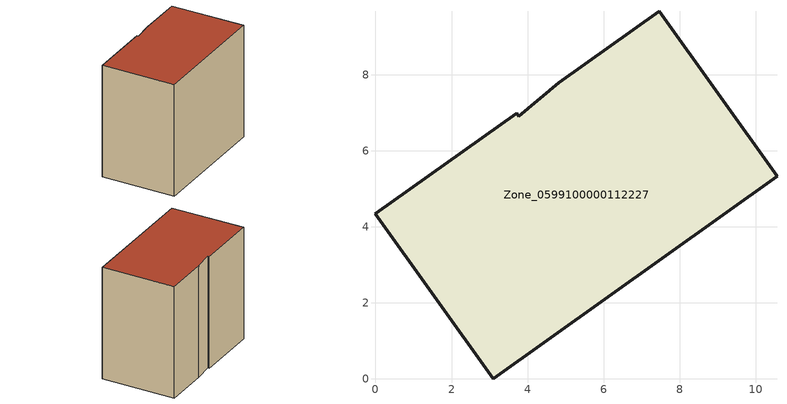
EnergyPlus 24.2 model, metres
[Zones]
Zone_0599100000112227
 floor ground (C_G): 3.77,6.91 4.82,7.79 7.46,9.67 10.56,5.33 3.1,0 0,4.34 3.71,6.99 z0
 wall outside (C_F): 3.1,0 10.56,5.33 7.46,9.67 4.82,7.79 3.77,6.91 3.71,6.99 0,4.34 3.1,0 z0:8.21
 roof outside (C_R): 3.77,6.91 3.71,6.99 0,4.34 3.1,0 10.56,5.33 7.46,9.67 4.82,7.79 z8.21
[BUILDING]
Pand.0599100000112227: North Axis=0; Terrain=City; Loads Convergence Tolerance Value=0.04; Temperature Convergence Tolerance Value=0.4; Solar Distribution=FullExterior; Maximum Number of Warmup Days=25; Minimum Number of Warmup Days=1
[Site:Location]
Rotterdam.The.Hague.AP_ZH_NLD Design_Conditions: Latitude=51.96; Longitude=4.45; Time Zone=1; Elevation=-4.5
[SITE:GROUNDTEMPERATURE:BUILDINGSURFACE]
18, 18, 18, 18, 18, 18, 18, 18, 18, 18, 18, 18
[MATERIAL] Thermal Absorptance=0.9; Solar Absorptance=0.7; Visible Absorptance=0.7
Name | Roughness | Thickness | Conductivity | Density | Specific Heat
G.TC.1975-1991 | MediumSmooth | 0.15 | 0.288461 | 540 | 1210
F.TC.1975-1991 | Rough | 0.3 | 0.230769 | 1920 | 840
R.TC.1975-1991 | MediumRough | 0.2 | 0.153846 | 1500 | 1000
[CONSTRUCTION]
C_G: G.TC.1975-1991
C_F: F.TC.1975-1991
C_R: R.TC.1975-1991
[ZONE]
Zone_0599100000112227: Type=1; Multiplier=1; Ceiling Height=Autocalculate; Volume=Autocalculate; Floor Area=autocalculate; Part of Total Floor Area=Yes
[ZONEINFILTRATION:DESIGNFLOWRATE]
Infil_Zone_0599100000112227: Zone or ZoneList or Space or SpaceList=Zone_0599100000112227; Schedule=AlwaysOn; Design Flow Rate Calculation Method=Flow/Area; Flow Rate per Floor Area=0.003; Constant Term Coefficient=1; Temperature Term Coefficient=0; Velocity Term Coefficient=0; Velocity Squared Term Coefficient=0
[HVACTEMPLATE:ZONE:IDEALLOADSAIRSYSTEM]
Zone_0599100000112227: Maximum Heating Supply Air Temperature=50; Minimum Cooling Supply Air Temperature=13; Maximum Heating Supply Air Humidity Ratio=0.0156; Minimum Cooling Supply Air Humidity Ratio=0.0077; Heating Limit=NoLimit; Cooling Limit=NoLimit; Dehumidification Control Type=ConstantSensibleHeatRatio; Cooling Sensible Heat Ratio=0.7; Dehumidification Setpoint=60; Humidification Control Type=None; Humidification Setpoint=30; Outdoor Air Method=None; Outdoor Air Flow Rate per Person=0.00944; Outdoor Air Flow Rate per Zone Floor Area=0; Outdoor Air Flow Rate per Zone=0; Demand Controlled Ventilation Type=None; Outdoor Air Economizer Type=NoEconomizer; Heat Recovery Type=None; Sensible Heat Recovery Effectiveness=0.7; Latent Heat Recovery Effectiveness=0.65
[ZONECONTROL:THERMOSTAT]
ThermostatControl_Zone_0599100000112227: Zone or ZoneList=Zone_0599100000112227; Control Type Schedule=DualSetpointControlType; Control 1=Thermostat_Zone_0599100000112227; Temperature Difference Between Cutout And Setpoint=0
[THERMOSTATSETPOINT:DUALSETPOINT]
Thermostat_Zone_0599100000112227: Heating Setpoint Temperature Schedule=HeatingSetpoint_Zone_0599100000112227; Cooling Setpoint Temperature Schedule=CoolingSetpoint_Zone_0599100000112227
[SCHEDULE:COMPACT]
HeatingSetpoint_Zone_0599100000112227: Through: 12/31, For: AllDays, Until: 24:00, 21
CoolingSetpoint_Zone_0599100000112227: Through: 12/31, For: AllDays, Until: 24:00, 24
DualSetpointControlType: Through: 12/31, For: AllDays, Until: 24:00, 4
AlwaysOn: Through: 12/31, For: AllDays, Until: 24:00, 1
